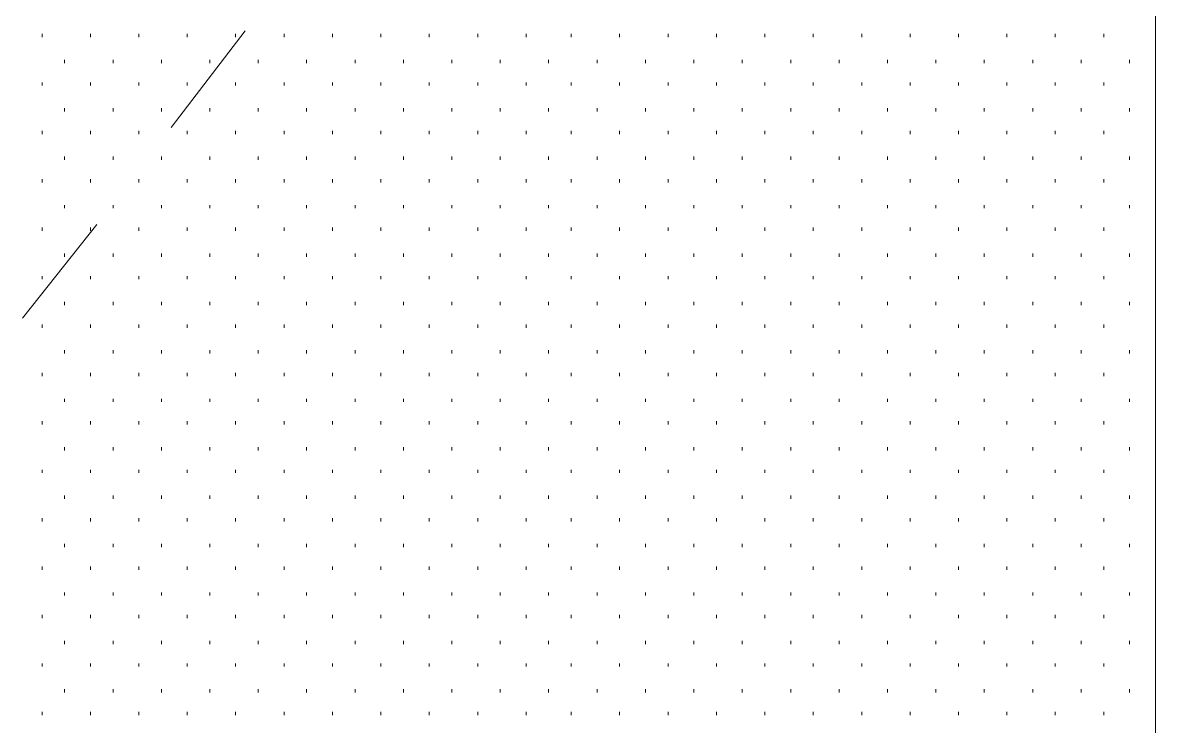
# Model space of a CAD drawing. Header units: inches. Extents: x -6061 to 13621, y -296 to 7483.
# Drawn here: x 12530.07 to 12558.18, y 717.51 to 734.97 of the extents above; entities that cross this region are included whole.
import ezdxf

# ---------------------------------------------------------------- set-up
doc = ezdxf.new("R2010")
doc.units = ezdxf.units.IN
doc.header["$MEASUREMENT"] = 0
doc.layers.get('0').update_dxf_attribs({"linetype": 'CONTINUOUS'})

msp = doc.modelspace()

# ---------------------------------------------------------------- linework, layer by layer
at = {"color": 7, "linetype": 'Continuous', "lineweight": 9, "true_color": 0x000007}
for p, q in [((12558.18062, 766.56433), (12558.18062, 670.53582)), ((12558.18062, 764.08153), (12558.18062, 670.53582)), ((12535.5951, 734.7684), (12533.75302, 732.36569)), ((12531.91094, 729.96297), (12530.06886, 727.64035))]:
    msp.add_line(p, q, dxfattribs=at)
at = {"color": 7, "linetype": 'Continuous', "lineweight": 9, "true_color": 0xffffff}
for p, q in [((12530.5494, 734.60822), (12530.5494, 734.68831)), ((12531.75076, 734.60822), (12531.75076, 734.68831)), ((12532.95212, 734.60822), (12532.95212, 734.68831)), ((12534.15347, 734.60822), (12534.15347, 734.68831)), ((12535.35483, 734.60822), (12535.35483, 734.68831)), ((12536.55619, 734.60822), (12536.55619, 734.68831)), ((12537.75755, 734.60822), (12537.75755, 734.68831)), ((12538.9589, 734.60822), (12538.9589, 734.68831)), ((12540.16026, 734.60822), (12540.16026, 734.68831)), ((12541.36162, 734.60822), (12541.36162, 734.68831)), ((12542.56298, 734.60822), (12542.56298, 734.68831)), ((12543.68424, 734.60822), (12543.68424, 734.68831)), ((12544.8856, 734.60822), (12544.8856, 734.68831)), ((12546.08696, 734.60822), (12546.08696, 734.68831)), ((12547.28832, 734.60822), (12547.28832, 734.68831)), ((12548.48967, 734.60822), (12548.48967, 734.68831)), ((12549.69103, 734.60822), (12549.69103, 734.68831)), ((12550.89239, 734.60822), (12550.89239, 734.68831)), ((12552.09375, 734.60822), (12552.09375, 734.68831)), ((12553.2951, 734.60822), (12553.2951, 734.68831)), ((12554.49646, 734.60822), (12554.49646, 734.68831)), ((12555.69782, 734.60822), (12555.69782, 734.68831)), ((12556.89918, 734.60822), (12556.89918, 734.68831)), ((12531.11004, 733.9675), (12531.11004, 734.04759)), ((12532.31139, 733.9675), (12532.31139, 734.04759)), ((12533.51275, 733.9675), (12533.51275, 734.04759)), ((12534.71411, 733.9675), (12534.71411, 734.04759)), ((12535.91547, 733.9675), (12535.91547, 734.04759)), ((12537.11682, 733.9675), (12537.11682, 734.04759)), ((12538.31818, 733.9675), (12538.31818, 734.04759)), ((12539.51954, 733.9675), (12539.51954, 734.04759)), ((12540.7209, 733.9675), (12540.7209, 734.04759)), ((12541.92225, 733.9675), (12541.92225, 734.04759)), ((12543.12361, 733.9675), (12543.12361, 734.04759)), ((12544.32497, 733.9675), (12544.32497, 734.04759)), ((12545.52633, 733.9675), (12545.52633, 734.04759)), ((12546.72768, 733.9675), (12546.72768, 734.04759)), ((12547.92904, 733.9675), (12547.92904, 734.04759)), ((12549.1304, 733.9675), (12549.1304, 734.04759)), ((12550.33176, 733.9675), (12550.33176, 734.04759)), ((12551.53311, 733.9675), (12551.53311, 734.04759)), ((12552.73447, 733.9675), (12552.73447, 734.04759)), ((12553.93583, 733.9675), (12553.93583, 734.04759)), ((12555.13719, 733.9675), (12555.13719, 734.04759)), ((12556.33854, 733.9675), (12556.33854, 734.04759)), ((12557.5399, 733.9675), (12557.5399, 734.04759)), ((12530.5494, 733.40686), (12530.5494, 733.48696)), ((12531.75076, 733.40686), (12531.75076, 733.48696)), ((12532.95212, 733.40686), (12532.95212, 733.48696)), ((12534.15347, 733.40686), (12534.15347, 733.48696)), ((12535.35483, 733.40686), (12535.35483, 733.48696)), ((12536.55619, 733.40686), (12536.55619, 733.48696)), ((12537.75755, 733.40686), (12537.75755, 733.48696)), ((12538.9589, 733.40686), (12538.9589, 733.48696)), ((12540.16026, 733.40686), (12540.16026, 733.48696)), ((12541.36162, 733.40686), (12541.36162, 733.48696)), ((12542.56298, 733.40686), (12542.56298, 733.48696)), ((12543.68424, 733.40686), (12543.68424, 733.48696)), ((12544.8856, 733.40686), (12544.8856, 733.48696)), ((12546.08696, 733.40686), (12546.08696, 733.48696)), ((12547.28832, 733.40686), (12547.28832, 733.48696)), ((12548.48967, 733.40686), (12548.48967, 733.48696)), ((12549.69103, 733.40686), (12549.69103, 733.48696)), ((12550.89239, 733.40686), (12550.89239, 733.48696)), ((12552.09375, 733.40686), (12552.09375, 733.48696)), ((12553.2951, 733.40686), (12553.2951, 733.48696)), ((12554.49646, 733.40686), (12554.49646, 733.48696)), ((12555.69782, 733.40686), (12555.69782, 733.48696)), ((12556.89918, 733.40686), (12556.89918, 733.48696)), ((12531.11004, 732.76614), (12531.11004, 732.84623)), ((12532.31139, 732.76614), (12532.31139, 732.84623)), ((12533.51275, 732.76614), (12533.51275, 732.84623)), ((12534.71411, 732.76614), (12534.71411, 732.84623)), ((12535.91547, 732.76614), (12535.91547, 732.84623)), ((12537.11682, 732.76614), (12537.11682, 732.84623)), ((12538.31818, 732.76614), (12538.31818, 732.84623)), ((12539.51954, 732.76614), (12539.51954, 732.84623)), ((12540.7209, 732.76614), (12540.7209, 732.84623)), ((12541.92225, 732.76614), (12541.92225, 732.84623)), ((12543.12361, 732.76614), (12543.12361, 732.84623)), ((12544.32497, 732.76614), (12544.32497, 732.84623)), ((12545.52633, 732.76614), (12545.52633, 732.84623)), ((12546.72768, 732.76614), (12546.72768, 732.84623)), ((12547.92904, 732.76614), (12547.92904, 732.84623)), ((12549.1304, 732.76614), (12549.1304, 732.84623)), ((12550.33176, 732.76614), (12550.33176, 732.84623)), ((12551.53311, 732.76614), (12551.53311, 732.84623)), ((12552.73447, 732.76614), (12552.73447, 732.84623)), ((12553.93583, 732.76614), (12553.93583, 732.84623)), ((12555.13719, 732.76614), (12555.13719, 732.84623)), ((12556.33854, 732.76614), (12556.33854, 732.84623)), ((12557.5399, 732.76614), (12557.5399, 732.84623)), ((12530.5494, 732.20551), (12530.5494, 732.2856)), ((12531.75076, 732.20551), (12531.75076, 732.2856)), ((12532.95212, 732.20551), (12532.95212, 732.2856)), ((12534.15347, 732.20551), (12534.15347, 732.2856)), ((12535.35483, 732.20551), (12535.35483, 732.2856)), ((12536.55619, 732.20551), (12536.55619, 732.2856)), ((12537.75755, 732.20551), (12537.75755, 732.2856)), ((12538.9589, 732.20551), (12538.9589, 732.2856)), ((12540.16026, 732.20551), (12540.16026, 732.2856)), ((12541.36162, 732.20551), (12541.36162, 732.2856)), ((12542.56298, 732.20551), (12542.56298, 732.2856)), ((12543.68424, 732.20551), (12543.68424, 732.2856)), ((12544.8856, 732.20551), (12544.8856, 732.2856)), ((12546.08696, 732.20551), (12546.08696, 732.2856)), ((12547.28832, 732.20551), (12547.28832, 732.2856)), ((12548.48967, 732.20551), (12548.48967, 732.2856)), ((12549.69103, 732.20551), (12549.69103, 732.2856)), ((12550.89239, 732.20551), (12550.89239, 732.2856)), ((12552.09375, 732.20551), (12552.09375, 732.2856)), ((12553.2951, 732.20551), (12553.2951, 732.2856)), ((12554.49646, 732.20551), (12554.49646, 732.2856)), ((12555.69782, 732.20551), (12555.69782, 732.2856)), ((12556.89918, 732.20551), (12556.89918, 732.2856)), ((12531.11004, 731.56478), (12531.11004, 731.64487)), ((12532.31139, 731.56478), (12532.31139, 731.64487)), ((12533.51275, 731.56478), (12533.51275, 731.64487)), ((12534.71411, 731.56478), (12534.71411, 731.64487)), ((12535.91547, 731.56478), (12535.91547, 731.64487)), ((12537.11682, 731.56478), (12537.11682, 731.64487)), ((12538.31818, 731.56478), (12538.31818, 731.64487)), ((12539.51954, 731.56478), (12539.51954, 731.64487)), ((12540.7209, 731.56478), (12540.7209, 731.64487)), ((12541.92225, 731.56478), (12541.92225, 731.64487)), ((12543.12361, 731.56478), (12543.12361, 731.64487)), ((12544.32497, 731.56478), (12544.32497, 731.64487)), ((12545.52633, 731.56478), (12545.52633, 731.64487)), ((12546.72768, 731.56478), (12546.72768, 731.64487)), ((12547.92904, 731.56478), (12547.92904, 731.64487)), ((12549.1304, 731.56478), (12549.1304, 731.64487)), ((12550.33176, 731.56478), (12550.33176, 731.64487)), ((12551.53311, 731.56478), (12551.53311, 731.64487)), ((12552.73447, 731.56478), (12552.73447, 731.64487)), ((12553.93583, 731.56478), (12553.93583, 731.64487)), ((12555.13719, 731.56478), (12555.13719, 731.64487)), ((12556.33854, 731.56478), (12556.33854, 731.64487)), ((12557.5399, 731.56478), (12557.5399, 731.64487)), ((12530.5494, 731.00415), (12530.5494, 731.08424)), ((12531.75076, 731.00415), (12531.75076, 731.08424)), ((12532.95212, 731.00415), (12532.95212, 731.08424)), ((12534.15347, 731.00415), (12534.15347, 731.08424)), ((12535.35483, 731.00415), (12535.35483, 731.08424)), ((12536.55619, 731.00415), (12536.55619, 731.08424)), ((12537.75755, 731.00415), (12537.75755, 731.08424)), ((12538.9589, 731.00415), (12538.9589, 731.08424)), ((12540.16026, 731.00415), (12540.16026, 731.08424)), ((12541.36162, 731.00415), (12541.36162, 731.08424)), ((12542.56298, 731.00415), (12542.56298, 731.08424)), ((12543.68424, 731.00415), (12543.68424, 731.08424)), ((12544.8856, 731.00415), (12544.8856, 731.08424)), ((12546.08696, 731.00415), (12546.08696, 731.08424)), ((12547.28832, 731.00415), (12547.28832, 731.08424)), ((12548.48967, 731.00415), (12548.48967, 731.08424)), ((12549.69103, 731.00415), (12549.69103, 731.08424)), ((12550.89239, 731.00415), (12550.89239, 731.08424)), ((12552.09375, 731.00415), (12552.09375, 731.08424)), ((12553.2951, 731.00415), (12553.2951, 731.08424)), ((12554.49646, 731.00415), (12554.49646, 731.08424)), ((12555.69782, 731.00415), (12555.69782, 731.08424)), ((12556.89918, 731.00415), (12556.89918, 731.08424)), ((12531.11004, 730.36343), (12531.11004, 730.44352)), ((12532.31139, 730.36343), (12532.31139, 730.44352)), ((12533.51275, 730.36343), (12533.51275, 730.44352)), ((12534.71411, 730.36343), (12534.71411, 730.44352)), ((12535.91547, 730.36343), (12535.91547, 730.44352)), ((12537.11682, 730.36343), (12537.11682, 730.44352)), ((12538.31818, 730.36343), (12538.31818, 730.44352)), ((12539.51954, 730.36343), (12539.51954, 730.44352)), ((12540.7209, 730.36343), (12540.7209, 730.44352)), ((12541.92225, 730.36343), (12541.92225, 730.44352)), ((12543.12361, 730.36343), (12543.12361, 730.44352)), ((12544.32497, 730.36343), (12544.32497, 730.44352)), ((12545.52633, 730.36343), (12545.52633, 730.44352)), ((12546.72768, 730.36343), (12546.72768, 730.44352)), ((12547.92904, 730.36343), (12547.92904, 730.44352)), ((12549.1304, 730.36343), (12549.1304, 730.44352)), ((12550.33176, 730.36343), (12550.33176, 730.44352)), ((12551.53311, 730.36343), (12551.53311, 730.44352)), ((12552.73447, 730.36343), (12552.73447, 730.44352)), ((12553.93583, 730.36343), (12553.93583, 730.44352)), ((12555.13719, 730.36343), (12555.13719, 730.44352)), ((12556.33854, 730.36343), (12556.33854, 730.44352)), ((12557.5399, 730.36343), (12557.5399, 730.44352)), ((12530.5494, 729.80279), (12530.5494, 729.88288)), ((12531.75076, 729.80279), (12531.75076, 729.88288)), ((12532.95212, 729.80279), (12532.95212, 729.88288)), ((12534.15347, 729.80279), (12534.15347, 729.88288)), ((12535.35483, 729.80279), (12535.35483, 729.88288)), ((12536.55619, 729.80279), (12536.55619, 729.88288)), ((12537.75755, 729.80279), (12537.75755, 729.88288)), ((12538.9589, 729.80279), (12538.9589, 729.88288)), ((12540.16026, 729.80279), (12540.16026, 729.88288)), ((12541.36162, 729.80279), (12541.36162, 729.88288)), ((12542.56298, 729.80279), (12542.56298, 729.88288)), ((12543.68424, 729.80279), (12543.68424, 729.88288)), ((12544.8856, 729.80279), (12544.8856, 729.88288)), ((12546.08696, 729.80279), (12546.08696, 729.88288)), ((12547.28832, 729.80279), (12547.28832, 729.88288)), ((12548.48967, 729.80279), (12548.48967, 729.88288)), ((12549.69103, 729.80279), (12549.69103, 729.88288)), ((12550.89239, 729.80279), (12550.89239, 729.88288)), ((12552.09375, 729.80279), (12552.09375, 729.88288)), ((12553.2951, 729.80279), (12553.2951, 729.88288)), ((12554.49646, 729.80279), (12554.49646, 729.88288)), ((12555.69782, 729.80279), (12555.69782, 729.88288)), ((12556.89918, 729.80279), (12556.89918, 729.88288)), ((12531.11004, 729.16207), (12531.11004, 729.24216)), ((12532.31139, 729.16207), (12532.31139, 729.24216)), ((12533.51275, 729.16207), (12533.51275, 729.24216)), ((12534.71411, 729.16207), (12534.71411, 729.24216)), ((12535.91547, 729.16207), (12535.91547, 729.24216)), ((12537.11682, 729.16207), (12537.11682, 729.24216)), ((12538.31818, 729.16207), (12538.31818, 729.24216)), ((12539.51954, 729.16207), (12539.51954, 729.24216)), ((12540.7209, 729.16207), (12540.7209, 729.24216)), ((12541.92225, 729.16207), (12541.92225, 729.24216)), ((12543.12361, 729.16207), (12543.12361, 729.24216)), ((12544.32497, 729.16207), (12544.32497, 729.24216)), ((12545.52633, 729.16207), (12545.52633, 729.24216)), ((12546.72768, 729.16207), (12546.72768, 729.24216)), ((12547.92904, 729.16207), (12547.92904, 729.24216)), ((12549.1304, 729.16207), (12549.1304, 729.24216)), ((12550.33176, 729.16207), (12550.33176, 729.24216)), ((12551.53311, 729.16207), (12551.53311, 729.24216)), ((12552.73447, 729.16207), (12552.73447, 729.24216)), ((12553.93583, 729.16207), (12553.93583, 729.24216)), ((12555.13719, 729.16207), (12555.13719, 729.24216)), ((12556.33854, 729.16207), (12556.33854, 729.24216)), ((12557.5399, 729.16207), (12557.5399, 729.24216)), ((12530.5494, 728.60143), (12530.5494, 728.68153)), ((12531.75076, 728.60143), (12531.75076, 728.68153)), ((12532.95212, 728.60143), (12532.95212, 728.68153)), ((12534.15347, 728.60143), (12534.15347, 728.68153)), ((12535.35483, 728.60143), (12535.35483, 728.68153)), ((12536.55619, 728.60143), (12536.55619, 728.68153)), ((12537.75755, 728.60143), (12537.75755, 728.68153)), ((12538.9589, 728.60143), (12538.9589, 728.68153)), ((12540.16026, 728.60143), (12540.16026, 728.68153)), ((12541.36162, 728.60143), (12541.36162, 728.68153)), ((12542.56298, 728.60143), (12542.56298, 728.68153)), ((12543.68424, 728.60143), (12543.68424, 728.68153)), ((12544.8856, 728.60143), (12544.8856, 728.68153)), ((12546.08696, 728.60143), (12546.08696, 728.68153)), ((12547.28832, 728.60143), (12547.28832, 728.68153)), ((12548.48967, 728.60143), (12548.48967, 728.68153)), ((12549.69103, 728.60143), (12549.69103, 728.68153)), ((12550.89239, 728.60143), (12550.89239, 728.68153)), ((12552.09375, 728.60143), (12552.09375, 728.68153)), ((12553.2951, 728.60143), (12553.2951, 728.68153)), ((12554.49646, 728.60143), (12554.49646, 728.68153)), ((12555.69782, 728.60143), (12555.69782, 728.68153)), ((12556.89918, 728.60143), (12556.89918, 728.68153)), ((12531.11004, 727.96071), (12531.11004, 728.0408)), ((12532.31139, 727.96071), (12532.31139, 728.0408)), ((12533.51275, 727.96071), (12533.51275, 728.0408)), ((12534.71411, 727.96071), (12534.71411, 728.0408)), ((12535.91547, 727.96071), (12535.91547, 728.0408)), ((12537.11682, 727.96071), (12537.11682, 728.0408)), ((12538.31818, 727.96071), (12538.31818, 728.0408)), ((12539.51954, 727.96071), (12539.51954, 728.0408)), ((12540.7209, 727.96071), (12540.7209, 728.0408)), ((12541.92225, 727.96071), (12541.92225, 728.0408)), ((12543.12361, 727.96071), (12543.12361, 728.0408)), ((12544.32497, 727.96071), (12544.32497, 728.0408)), ((12545.52633, 727.96071), (12545.52633, 728.0408)), ((12546.72768, 727.96071), (12546.72768, 728.0408)), ((12547.92904, 727.96071), (12547.92904, 728.0408)), ((12549.1304, 727.96071), (12549.1304, 728.0408)), ((12550.33176, 727.96071), (12550.33176, 728.0408)), ((12551.53311, 727.96071), (12551.53311, 728.0408)), ((12552.73447, 727.96071), (12552.73447, 728.0408)), ((12553.93583, 727.96071), (12553.93583, 728.0408)), ((12555.13719, 727.96071), (12555.13719, 728.0408)), ((12556.33854, 727.96071), (12556.33854, 728.0408)), ((12557.5399, 727.96071), (12557.5399, 728.0408)), ((12530.5494, 727.40008), (12530.5494, 727.48017)), ((12531.75076, 727.40008), (12531.75076, 727.48017)), ((12532.95212, 727.40008), (12532.95212, 727.48017)), ((12534.15347, 727.40008), (12534.15347, 727.48017)), ((12535.35483, 727.40008), (12535.35483, 727.48017)), ((12536.55619, 727.40008), (12536.55619, 727.48017)), ((12537.75755, 727.40008), (12537.75755, 727.48017)), ((12538.9589, 727.40008), (12538.9589, 727.48017)), ((12540.16026, 727.40008), (12540.16026, 727.48017)), ((12541.36162, 727.40008), (12541.36162, 727.48017)), ((12542.56298, 727.40008), (12542.56298, 727.48017)), ((12543.68424, 727.40008), (12543.68424, 727.48017)), ((12544.8856, 727.40008), (12544.8856, 727.48017)), ((12546.08696, 727.40008), (12546.08696, 727.48017)), ((12547.28832, 727.40008), (12547.28832, 727.48017)), ((12548.48967, 727.40008), (12548.48967, 727.48017)), ((12549.69103, 727.40008), (12549.69103, 727.48017)), ((12550.89239, 727.40008), (12550.89239, 727.48017)), ((12552.09375, 727.40008), (12552.09375, 727.48017)), ((12553.2951, 727.40008), (12553.2951, 727.48017)), ((12554.49646, 727.40008), (12554.49646, 727.48017)), ((12555.69782, 727.40008), (12555.69782, 727.48017)), ((12556.89918, 727.40008), (12556.89918, 727.48017)), ((12531.11004, 726.75935), (12531.11004, 726.83944)), ((12532.31139, 726.75935), (12532.31139, 726.83944)), ((12533.51275, 726.75935), (12533.51275, 726.83944)), ((12534.71411, 726.75935), (12534.71411, 726.83944)), ((12535.91547, 726.75935), (12535.91547, 726.83944)), ((12537.11682, 726.75935), (12537.11682, 726.83944)), ((12538.31818, 726.75935), (12538.31818, 726.83944)), ((12539.51954, 726.75935), (12539.51954, 726.83944)), ((12540.7209, 726.75935), (12540.7209, 726.83944)), ((12541.92225, 726.75935), (12541.92225, 726.83944)), ((12543.12361, 726.75935), (12543.12361, 726.83944)), ((12544.32497, 726.75935), (12544.32497, 726.83944)), ((12545.52633, 726.75935), (12545.52633, 726.83944)), ((12546.72768, 726.75935), (12546.72768, 726.83944)), ((12547.92904, 726.75935), (12547.92904, 726.83944)), ((12549.1304, 726.75935), (12549.1304, 726.83944)), ((12550.33176, 726.75935), (12550.33176, 726.83944)), ((12551.53311, 726.75935), (12551.53311, 726.83944)), ((12552.73447, 726.75935), (12552.73447, 726.83944)), ((12553.93583, 726.75935), (12553.93583, 726.83944)), ((12555.13719, 726.75935), (12555.13719, 726.83944)), ((12556.33854, 726.75935), (12556.33854, 726.83944)), ((12557.5399, 726.75935), (12557.5399, 726.83944)), ((12530.5494, 726.19872), (12530.5494, 726.27881)), ((12531.75076, 726.19872), (12531.75076, 726.27881)), ((12532.95212, 726.19872), (12532.95212, 726.27881)), ((12534.15347, 726.19872), (12534.15347, 726.27881)), ((12535.35483, 726.19872), (12535.35483, 726.27881)), ((12536.55619, 726.19872), (12536.55619, 726.27881)), ((12537.75755, 726.19872), (12537.75755, 726.27881)), ((12538.9589, 726.19872), (12538.9589, 726.27881)), ((12540.16026, 726.19872), (12540.16026, 726.27881)), ((12541.36162, 726.19872), (12541.36162, 726.27881)), ((12542.56298, 726.19872), (12542.56298, 726.27881)), ((12543.68424, 726.19872), (12543.68424, 726.27881)), ((12544.8856, 726.19872), (12544.8856, 726.27881)), ((12546.08696, 726.19872), (12546.08696, 726.27881)), ((12547.28832, 726.19872), (12547.28832, 726.27881)), ((12548.48967, 726.19872), (12548.48967, 726.27881)), ((12549.69103, 726.19872), (12549.69103, 726.27881)), ((12550.89239, 726.19872), (12550.89239, 726.27881)), ((12552.09375, 726.19872), (12552.09375, 726.27881)), ((12553.2951, 726.19872), (12553.2951, 726.27881)), ((12554.49646, 726.19872), (12554.49646, 726.27881)), ((12555.69782, 726.19872), (12555.69782, 726.27881)), ((12556.89918, 726.19872), (12556.89918, 726.27881)), ((12531.11004, 725.558), (12531.11004, 725.63809)), ((12532.31139, 725.558), (12532.31139, 725.63809)), ((12533.51275, 725.558), (12533.51275, 725.63809)), ((12534.71411, 725.558), (12534.71411, 725.63809)), ((12535.91547, 725.558), (12535.91547, 725.63809)), ((12537.11682, 725.558), (12537.11682, 725.63809)), ((12538.31818, 725.558), (12538.31818, 725.63809)), ((12539.51954, 725.558), (12539.51954, 725.63809)), ((12540.7209, 725.558), (12540.7209, 725.63809)), ((12541.92225, 725.558), (12541.92225, 725.63809)), ((12543.12361, 725.558), (12543.12361, 725.63809)), ((12544.32497, 725.558), (12544.32497, 725.63809)), ((12545.52633, 725.558), (12545.52633, 725.63809)), ((12546.72768, 725.558), (12546.72768, 725.63809)), ((12547.92904, 725.558), (12547.92904, 725.63809)), ((12549.1304, 725.558), (12549.1304, 725.63809)), ((12550.33176, 725.558), (12550.33176, 725.63809)), ((12551.53311, 725.558), (12551.53311, 725.63809)), ((12552.73447, 725.558), (12552.73447, 725.63809)), ((12553.93583, 725.558), (12553.93583, 725.63809)), ((12555.13719, 725.558), (12555.13719, 725.63809)), ((12556.33854, 725.558), (12556.33854, 725.63809)), ((12557.5399, 725.558), (12557.5399, 725.63809)), ((12530.5494, 724.99736), (12530.5494, 725.07745)), ((12531.75076, 724.99736), (12531.75076, 725.07745)), ((12532.95212, 724.99736), (12532.95212, 725.07745)), ((12534.15347, 724.99736), (12534.15347, 725.07745)), ((12535.35483, 724.99736), (12535.35483, 725.07745)), ((12536.55619, 724.99736), (12536.55619, 725.07745)), ((12537.75755, 724.99736), (12537.75755, 725.07745)), ((12538.9589, 724.99736), (12538.9589, 725.07745)), ((12540.16026, 724.99736), (12540.16026, 725.07745)), ((12541.36162, 724.99736), (12541.36162, 725.07745)), ((12542.56298, 724.99736), (12542.56298, 725.07745)), ((12543.68424, 724.99736), (12543.68424, 725.07745)), ((12544.8856, 724.99736), (12544.8856, 725.07745)), ((12546.08696, 724.99736), (12546.08696, 725.07745)), ((12547.28832, 724.99736), (12547.28832, 725.07745)), ((12548.48967, 724.99736), (12548.48967, 725.07745)), ((12549.69103, 724.99736), (12549.69103, 725.07745)), ((12550.89239, 724.99736), (12550.89239, 725.07745)), ((12552.09375, 724.99736), (12552.09375, 725.07745)), ((12553.2951, 724.99736), (12553.2951, 725.07745)), ((12554.49646, 724.99736), (12554.49646, 725.07745)), ((12555.69782, 724.99736), (12555.69782, 725.07745)), ((12556.89918, 724.99736), (12556.89918, 725.07745)), ((12531.11004, 724.35664), (12531.11004, 724.43673)), ((12532.31139, 724.35664), (12532.31139, 724.43673)), ((12533.51275, 724.35664), (12533.51275, 724.43673)), ((12534.71411, 724.35664), (12534.71411, 724.43673)), ((12535.91547, 724.35664), (12535.91547, 724.43673)), ((12537.11682, 724.35664), (12537.11682, 724.43673)), ((12538.31818, 724.35664), (12538.31818, 724.43673)), ((12539.51954, 724.35664), (12539.51954, 724.43673)), ((12540.7209, 724.35664), (12540.7209, 724.43673)), ((12541.92225, 724.35664), (12541.92225, 724.43673)), ((12543.12361, 724.35664), (12543.12361, 724.43673)), ((12544.32497, 724.35664), (12544.32497, 724.43673)), ((12545.52633, 724.35664), (12545.52633, 724.43673)), ((12546.72768, 724.35664), (12546.72768, 724.43673)), ((12547.92904, 724.35664), (12547.92904, 724.43673)), ((12549.1304, 724.35664), (12549.1304, 724.43673)), ((12550.33176, 724.35664), (12550.33176, 724.43673)), ((12551.53311, 724.35664), (12551.53311, 724.43673)), ((12552.73447, 724.35664), (12552.73447, 724.43673)), ((12553.93583, 724.35664), (12553.93583, 724.43673)), ((12555.13719, 724.35664), (12555.13719, 724.43673)), ((12556.33854, 724.35664), (12556.33854, 724.43673)), ((12557.5399, 724.35664), (12557.5399, 724.43673)), ((12530.5494, 723.79601), (12530.5494, 723.8761)), ((12531.75076, 723.79601), (12531.75076, 723.8761)), ((12532.95212, 723.79601), (12532.95212, 723.8761)), ((12534.15347, 723.79601), (12534.15347, 723.8761)), ((12535.35483, 723.79601), (12535.35483, 723.8761)), ((12536.55619, 723.79601), (12536.55619, 723.8761)), ((12537.75755, 723.79601), (12537.75755, 723.8761)), ((12538.9589, 723.79601), (12538.9589, 723.8761)), ((12540.16026, 723.79601), (12540.16026, 723.8761)), ((12541.36162, 723.79601), (12541.36162, 723.8761)), ((12542.56298, 723.79601), (12542.56298, 723.8761)), ((12543.68424, 723.79601), (12543.68424, 723.8761)), ((12544.8856, 723.79601), (12544.8856, 723.8761)), ((12546.08696, 723.79601), (12546.08696, 723.8761)), ((12547.28832, 723.79601), (12547.28832, 723.8761)), ((12548.48967, 723.79601), (12548.48967, 723.8761)), ((12549.69103, 723.79601), (12549.69103, 723.8761)), ((12550.89239, 723.79601), (12550.89239, 723.8761)), ((12552.09375, 723.79601), (12552.09375, 723.8761)), ((12553.2951, 723.79601), (12553.2951, 723.8761)), ((12554.49646, 723.79601), (12554.49646, 723.8761)), ((12555.69782, 723.79601), (12555.69782, 723.8761)), ((12556.89918, 723.79601), (12556.89918, 723.8761)), ((12531.11004, 723.15528), (12531.11004, 723.23537)), ((12532.31139, 723.15528), (12532.31139, 723.23537)), ((12533.51275, 723.15528), (12533.51275, 723.23537)), ((12534.71411, 723.15528), (12534.71411, 723.23537)), ((12535.91547, 723.15528), (12535.91547, 723.23537)), ((12537.11682, 723.15528), (12537.11682, 723.23537)), ((12538.31818, 723.15528), (12538.31818, 723.23537)), ((12539.51954, 723.15528), (12539.51954, 723.23537)), ((12540.7209, 723.15528), (12540.7209, 723.23537)), ((12541.92225, 723.15528), (12541.92225, 723.23537)), ((12543.12361, 723.15528), (12543.12361, 723.23537)), ((12544.32497, 723.15528), (12544.32497, 723.23537)), ((12545.52633, 723.15528), (12545.52633, 723.23537)), ((12546.72768, 723.15528), (12546.72768, 723.23537)), ((12547.92904, 723.15528), (12547.92904, 723.23537)), ((12549.1304, 723.15528), (12549.1304, 723.23537)), ((12550.33176, 723.15528), (12550.33176, 723.23537)), ((12551.53311, 723.15528), (12551.53311, 723.23537)), ((12552.73447, 723.15528), (12552.73447, 723.23537)), ((12553.93583, 723.15528), (12553.93583, 723.23537)), ((12555.13719, 723.15528), (12555.13719, 723.23537)), ((12556.33854, 723.15528), (12556.33854, 723.23537)), ((12557.5399, 723.15528), (12557.5399, 723.23537)), ((12530.5494, 722.59465), (12530.5494, 722.67474)), ((12531.75076, 722.59465), (12531.75076, 722.67474)), ((12532.95212, 722.59465), (12532.95212, 722.67474)), ((12534.15347, 722.59465), (12534.15347, 722.67474)), ((12535.35483, 722.59465), (12535.35483, 722.67474)), ((12536.55619, 722.59465), (12536.55619, 722.67474)), ((12537.75755, 722.59465), (12537.75755, 722.67474)), ((12538.9589, 722.59465), (12538.9589, 722.67474)), ((12540.16026, 722.59465), (12540.16026, 722.67474)), ((12541.36162, 722.59465), (12541.36162, 722.67474)), ((12542.56298, 722.59465), (12542.56298, 722.67474)), ((12543.68424, 722.59465), (12543.68424, 722.67474)), ((12544.8856, 722.59465), (12544.8856, 722.67474)), ((12546.08696, 722.59465), (12546.08696, 722.67474)), ((12547.28832, 722.59465), (12547.28832, 722.67474)), ((12548.48967, 722.59465), (12548.48967, 722.67474)), ((12549.69103, 722.59465), (12549.69103, 722.67474)), ((12550.89239, 722.59465), (12550.89239, 722.67474)), ((12552.09375, 722.59465), (12552.09375, 722.67474)), ((12553.2951, 722.59465), (12553.2951, 722.67474)), ((12554.49646, 722.59465), (12554.49646, 722.67474)), ((12555.69782, 722.59465), (12555.69782, 722.67474)), ((12556.89918, 722.59465), (12556.89918, 722.67474)), ((12531.11004, 721.95392), (12531.11004, 722.03401)), ((12532.31139, 721.95392), (12532.31139, 722.03401)), ((12533.51275, 721.95392), (12533.51275, 722.03401)), ((12534.71411, 721.95392), (12534.71411, 722.03401)), ((12535.91547, 721.95392), (12535.91547, 722.03401)), ((12537.11682, 721.95392), (12537.11682, 722.03401)), ((12538.31818, 721.95392), (12538.31818, 722.03401)), ((12539.51954, 721.95392), (12539.51954, 722.03401)), ((12540.7209, 721.95392), (12540.7209, 722.03401)), ((12541.92225, 721.95392), (12541.92225, 722.03401)), ((12543.12361, 721.95392), (12543.12361, 722.03401)), ((12544.32497, 721.95392), (12544.32497, 722.03401)), ((12545.52633, 721.95392), (12545.52633, 722.03401)), ((12546.72768, 721.95392), (12546.72768, 722.03401)), ((12547.92904, 721.95392), (12547.92904, 722.03401)), ((12549.1304, 721.95392), (12549.1304, 722.03401)), ((12550.33176, 721.95392), (12550.33176, 722.03401)), ((12551.53311, 721.95392), (12551.53311, 722.03401)), ((12552.73447, 721.95392), (12552.73447, 722.03401)), ((12553.93583, 721.95392), (12553.93583, 722.03401)), ((12555.13719, 721.95392), (12555.13719, 722.03401)), ((12556.33854, 721.95392), (12556.33854, 722.03401)), ((12557.5399, 721.95392), (12557.5399, 722.03401)), ((12530.5494, 721.39329), (12530.5494, 721.47338)), ((12531.75076, 721.39329), (12531.75076, 721.47338)), ((12532.95212, 721.39329), (12532.95212, 721.47338)), ((12534.15347, 721.39329), (12534.15347, 721.47338)), ((12535.35483, 721.39329), (12535.35483, 721.47338)), ((12536.55619, 721.39329), (12536.55619, 721.47338)), ((12537.75755, 721.39329), (12537.75755, 721.47338)), ((12538.9589, 721.39329), (12538.9589, 721.47338)), ((12540.16026, 721.39329), (12540.16026, 721.47338)), ((12541.36162, 721.39329), (12541.36162, 721.47338)), ((12542.56298, 721.39329), (12542.56298, 721.47338)), ((12543.68424, 721.39329), (12543.68424, 721.47338)), ((12544.8856, 721.39329), (12544.8856, 721.47338)), ((12546.08696, 721.39329), (12546.08696, 721.47338)), ((12547.28832, 721.39329), (12547.28832, 721.47338)), ((12548.48967, 721.39329), (12548.48967, 721.47338)), ((12549.69103, 721.39329), (12549.69103, 721.47338)), ((12550.89239, 721.39329), (12550.89239, 721.47338)), ((12552.09375, 721.39329), (12552.09375, 721.47338)), ((12553.2951, 721.39329), (12553.2951, 721.47338)), ((12554.49646, 721.39329), (12554.49646, 721.47338)), ((12555.69782, 721.39329), (12555.69782, 721.47338)), ((12556.89918, 721.39329), (12556.89918, 721.47338)), ((12531.11004, 720.75257), (12531.11004, 720.83266)), ((12532.31139, 720.75257), (12532.31139, 720.83266)), ((12533.51275, 720.75257), (12533.51275, 720.83266)), ((12534.71411, 720.75257), (12534.71411, 720.83266)), ((12535.91547, 720.75257), (12535.91547, 720.83266)), ((12537.11682, 720.75257), (12537.11682, 720.83266)), ((12538.31818, 720.75257), (12538.31818, 720.83266)), ((12539.51954, 720.75257), (12539.51954, 720.83266)), ((12540.7209, 720.75257), (12540.7209, 720.83266)), ((12541.92225, 720.75257), (12541.92225, 720.83266)), ((12543.12361, 720.75257), (12543.12361, 720.83266)), ((12544.32497, 720.75257), (12544.32497, 720.83266)), ((12545.52633, 720.75257), (12545.52633, 720.83266)), ((12546.72768, 720.75257), (12546.72768, 720.83266)), ((12547.92904, 720.75257), (12547.92904, 720.83266)), ((12549.1304, 720.75257), (12549.1304, 720.83266)), ((12550.33176, 720.75257), (12550.33176, 720.83266)), ((12551.53311, 720.75257), (12551.53311, 720.83266)), ((12552.73447, 720.75257), (12552.73447, 720.83266)), ((12553.93583, 720.75257), (12553.93583, 720.83266)), ((12555.13719, 720.75257), (12555.13719, 720.83266)), ((12556.33854, 720.75257), (12556.33854, 720.83266)), ((12557.5399, 720.75257), (12557.5399, 720.83266)), ((12530.5494, 720.19193), (12530.5494, 720.27202)), ((12531.75076, 720.19193), (12531.75076, 720.27202)), ((12532.95212, 720.19193), (12532.95212, 720.27202)), ((12534.15347, 720.19193), (12534.15347, 720.27202)), ((12535.35483, 720.19193), (12535.35483, 720.27202)), ((12536.55619, 720.19193), (12536.55619, 720.27202)), ((12537.75755, 720.19193), (12537.75755, 720.27202)), ((12538.9589, 720.19193), (12538.9589, 720.27202)), ((12540.16026, 720.19193), (12540.16026, 720.27202)), ((12541.36162, 720.19193), (12541.36162, 720.27202)), ((12542.56298, 720.19193), (12542.56298, 720.27202)), ((12543.68424, 720.19193), (12543.68424, 720.27202)), ((12544.8856, 720.19193), (12544.8856, 720.27202)), ((12546.08696, 720.19193), (12546.08696, 720.27202)), ((12547.28832, 720.19193), (12547.28832, 720.27202)), ((12548.48967, 720.19193), (12548.48967, 720.27202)), ((12549.69103, 720.19193), (12549.69103, 720.27202)), ((12550.89239, 720.19193), (12550.89239, 720.27202)), ((12552.09375, 720.19193), (12552.09375, 720.27202)), ((12553.2951, 720.19193), (12553.2951, 720.27202)), ((12554.49646, 720.19193), (12554.49646, 720.27202)), ((12555.69782, 720.19193), (12555.69782, 720.27202)), ((12556.89918, 720.19193), (12556.89918, 720.27202)), ((12531.11004, 719.55121), (12531.11004, 719.6313)), ((12532.31139, 719.55121), (12532.31139, 719.6313)), ((12533.51275, 719.55121), (12533.51275, 719.6313)), ((12534.71411, 719.55121), (12534.71411, 719.6313)), ((12535.91547, 719.55121), (12535.91547, 719.6313)), ((12537.11682, 719.55121), (12537.11682, 719.6313)), ((12538.31818, 719.55121), (12538.31818, 719.6313)), ((12539.51954, 719.55121), (12539.51954, 719.6313)), ((12540.7209, 719.55121), (12540.7209, 719.6313)), ((12541.92225, 719.55121), (12541.92225, 719.6313)), ((12543.12361, 719.55121), (12543.12361, 719.6313)), ((12544.32497, 719.55121), (12544.32497, 719.6313)), ((12545.52633, 719.55121), (12545.52633, 719.6313)), ((12546.72768, 719.55121), (12546.72768, 719.6313)), ((12547.92904, 719.55121), (12547.92904, 719.6313)), ((12549.1304, 719.55121), (12549.1304, 719.6313)), ((12550.33176, 719.55121), (12550.33176, 719.6313)), ((12551.53311, 719.55121), (12551.53311, 719.6313)), ((12552.73447, 719.55121), (12552.73447, 719.6313)), ((12553.93583, 719.55121), (12553.93583, 719.6313)), ((12555.13719, 719.55121), (12555.13719, 719.6313)), ((12556.33854, 719.55121), (12556.33854, 719.6313)), ((12557.5399, 719.55121), (12557.5399, 719.6313)), ((12530.5494, 718.99058), (12530.5494, 719.07067)), ((12531.75076, 718.99058), (12531.75076, 719.07067)), ((12532.95212, 718.99058), (12532.95212, 719.07067)), ((12534.15347, 718.99058), (12534.15347, 719.07067)), ((12535.35483, 718.99058), (12535.35483, 719.07067)), ((12536.55619, 718.99058), (12536.55619, 719.07067)), ((12537.75755, 718.99058), (12537.75755, 719.07067)), ((12538.9589, 718.99058), (12538.9589, 719.07067)), ((12540.16026, 718.99058), (12540.16026, 719.07067)), ((12541.36162, 718.99058), (12541.36162, 719.07067)), ((12542.56298, 718.99058), (12542.56298, 719.07067)), ((12543.68424, 718.99058), (12543.68424, 719.07067)), ((12544.8856, 718.99058), (12544.8856, 719.07067)), ((12546.08696, 718.99058), (12546.08696, 719.07067)), ((12547.28832, 718.99058), (12547.28832, 719.07067)), ((12548.48967, 718.99058), (12548.48967, 719.07067)), ((12549.69103, 718.99058), (12549.69103, 719.07067)), ((12550.89239, 718.99058), (12550.89239, 719.07067)), ((12552.09375, 718.99058), (12552.09375, 719.07067)), ((12553.2951, 718.99058), (12553.2951, 719.07067)), ((12554.49646, 718.99058), (12554.49646, 719.07067)), ((12555.69782, 718.99058), (12555.69782, 719.07067)), ((12556.89918, 718.99058), (12556.89918, 719.07067)), ((12531.11004, 718.34985), (12531.11004, 718.42994)), ((12532.31139, 718.34985), (12532.31139, 718.42994)), ((12533.51275, 718.34985), (12533.51275, 718.42994)), ((12534.71411, 718.34985), (12534.71411, 718.42994)), ((12535.91547, 718.34985), (12535.91547, 718.42994)), ((12537.11682, 718.34985), (12537.11682, 718.42994)), ((12538.31818, 718.34985), (12538.31818, 718.42994)), ((12539.51954, 718.34985), (12539.51954, 718.42994)), ((12540.7209, 718.34985), (12540.7209, 718.42994)), ((12541.92225, 718.34985), (12541.92225, 718.42994)), ((12543.12361, 718.34985), (12543.12361, 718.42994)), ((12544.32497, 718.34985), (12544.32497, 718.42994)), ((12545.52633, 718.34985), (12545.52633, 718.42994)), ((12546.72768, 718.34985), (12546.72768, 718.42994)), ((12547.92904, 718.34985), (12547.92904, 718.42994)), ((12549.1304, 718.34985), (12549.1304, 718.42994)), ((12550.33176, 718.34985), (12550.33176, 718.42994)), ((12551.53311, 718.34985), (12551.53311, 718.42994)), ((12552.73447, 718.34985), (12552.73447, 718.42994)), ((12553.93583, 718.34985), (12553.93583, 718.42994)), ((12555.13719, 718.34985), (12555.13719, 718.42994)), ((12556.33854, 718.34985), (12556.33854, 718.42994)), ((12557.5399, 718.34985), (12557.5399, 718.42994)), ((12530.5494, 717.78922), (12530.5494, 717.86931)), ((12531.75076, 717.78922), (12531.75076, 717.86931)), ((12532.95212, 717.78922), (12532.95212, 717.86931)), ((12534.15347, 717.78922), (12534.15347, 717.86931)), ((12535.35483, 717.78922), (12535.35483, 717.86931)), ((12536.55619, 717.78922), (12536.55619, 717.86931)), ((12537.75755, 717.78922), (12537.75755, 717.86931)), ((12538.9589, 717.78922), (12538.9589, 717.86931)), ((12540.16026, 717.78922), (12540.16026, 717.86931)), ((12541.36162, 717.78922), (12541.36162, 717.86931)), ((12542.56298, 717.78922), (12542.56298, 717.86931)), ((12543.68424, 717.78922), (12543.68424, 717.86931)), ((12544.8856, 717.78922), (12544.8856, 717.86931)), ((12546.08696, 717.78922), (12546.08696, 717.86931)), ((12547.28832, 717.78922), (12547.28832, 717.86931)), ((12548.48967, 717.78922), (12548.48967, 717.86931)), ((12549.69103, 717.78922), (12549.69103, 717.86931)), ((12550.89239, 717.78922), (12550.89239, 717.86931)), ((12552.09375, 717.78922), (12552.09375, 717.86931)), ((12553.2951, 717.78922), (12553.2951, 717.86931)), ((12554.49646, 717.78922), (12554.49646, 717.86931)), ((12555.69782, 717.78922), (12555.69782, 717.86931)), ((12556.89918, 717.78922), (12556.89918, 717.86931))]:
    msp.add_line(p, q, dxfattribs=at)

doc.saveas('drawing.dxf')
